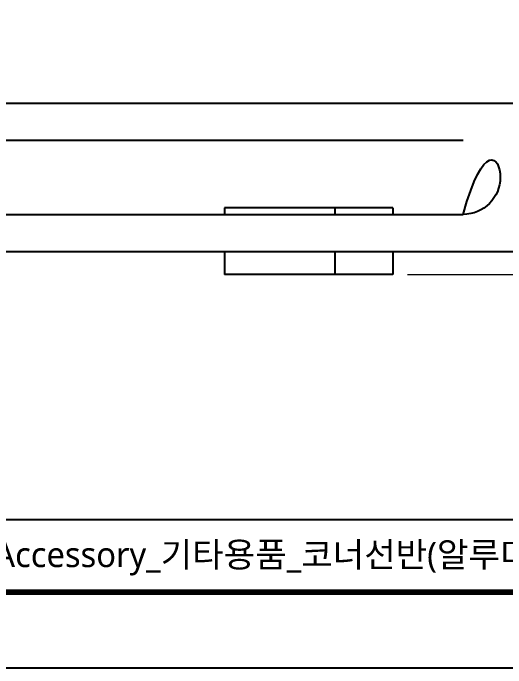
# Model space of a CAD drawing. Extents: x 16296660632 to 16296676072, y -37409619871 to -37409617340.
# Drawn here: x 16296675630.8 to 16296675763.5, y -37409617817.5 to -37409617641 of the extents above; entities that cross this region are included whole.
import ezdxf

# ---------------------------------------------------------------- set-up
doc = ezdxf.new("R2010")
doc.units = 0
doc.header["$LTSCALE"] = 10
doc.header["$MEASUREMENT"] = 0
doc.header["$PDMODE"] = 3
doc.header["$PDSIZE"] = -10
doc.layers.get('0').update_dxf_attribs({"linetype": 'CONTINUOUS'})
doc.layers.get('DEFPOINTS').update_dxf_attribs({"linetype": 'CONTINUOUS'})
doc.layers.add('BODY', color=7, linetype='CONTINUOUS')
doc.styles.add('Daelim Dimension', font='NanumGothic.ttf')
doc.dimstyles.new('DEFAULT', dxfattribs={"dimscale": 2, "dimtxt": 2, "dimasz": 2, "dimexe": 0, "dimexo": 2, "dimgap": 1, "dimtad": 1, "dimdec": 1, "dimzin": 9, "dimdsep": 46, "dimtxsty": 'Daelim Dimension', "dimcen": 0.5, "dimclrd": 252, "dimclre": 252, "dimclrt": 3, "dimadec": 1, "dimazin": 0, "dimtfac": 1, "dimtdec": 1, "dimtix": 1, "dimtmove": 0, "dimatfit": 3, "dimfxl": 1, "dimtolj": 1, "dimtzin": 1, "dimlwd": 9, "dimlwe": 9, "dimarcsym": 0})

# ---------------------------------------------------------------- blocks, each defined once
blk = doc.blocks.new('*D0')
at = {"layer": 'BODY', "color": 5, "lineweight": 9, "transparency": 16777216}
for p, q in [((16296675786.00159, -37409617665.25002), (16296675833.58813, -37409617665.25002)), ((16296675833.58813, -37409617669.25002), (16296675833.58813, -37409617707.50002)), ((16296675737.04025, -37409617711.50002), (16296675833.58813, -37409617711.50002))]:
    blk.add_line(p, q, dxfattribs=at)
at = {"layer": 'BODY', "color": 5, "transparency": 16777216}
for points in [[(16296675832.92146, -37409617669.25002), (16296675834.25479, -37409617669.25002), (16296675833.58813, -37409617665.25002)], [(16296675832.92146, -37409617707.50002), (16296675834.25479, -37409617707.50002), (16296675833.58813, -37409617711.50002)]]:
    blk.add_solid(points, dxfattribs=at)
at = {"layer": 'DEFPOINTS', "color": 0, "transparency": 16777216}
for p in [(16296675782.00159, -37409617665.25002), (16296675733.04025, -37409617711.50002), (16296675833.58813, -37409617711.50002)]:
    blk.add_point(p, dxfattribs=at)
at = {"layer": 'BODY', "color": 7, "transparency": 16777216, "insert": (16296675823.96725, -37409617688.37502), "char_height": 14, "attachment_point": 5, "rotation": 90, "style": 'Daelim Dimension'}
blk.add_mtext('\\A1;46', dxfattribs=at)

msp = doc.modelspace()

# ---------------------------------------------------------------- linework, layer by layer
at = {"color": 5}
msp.add_line((16296675431.36, -37409617777.52), (16296675955.55, -37409617777.52), dxfattribs=at)
at = {"ltscale": 0.5}
msp.add_lwpolyline([(16296675420.89, -37409617817.49), (16296676071.89, -37409617817.49), (16296676071.89, -37409617340.49), (16296675420.89, -37409617340.49)], close=True, dxfattribs=at)
at = {"color": 5, "linetype": 'ByBlock', "lineweight": 200, "const_width": 1.5}
msp.add_lwpolyline([(16296675431.36, -37409617797.07), (16296676061.36, -37409617797.07), (16296676061.36, -37409617351.57), (16296675431.36, -37409617351.57)], close=True, dxfattribs=at)
at = {"layer": 'BODY'}
for p, q in [((16296675489.1, -37409617665.25), (16296675782, -37409617665.25)), ((16296675519.1, -37409617675.25), (16296675752, -37409617675.25)), ((16296675733.04, -37409617693.5), (16296675687.74, -37409617693.5)), ((16296675687.74, -37409617693.5), (16296675687.74, -37409617695.25)), ((16296675717.48, -37409617693.5), (16296675717.48, -37409617695.25)), ((16296675733.04, -37409617693.5), (16296675733.04, -37409617695.25)), ((16296675519.1, -37409617695.25), (16296675752, -37409617695.25)), ((16296675479.1, -37409617705.25), (16296675792, -37409617705.25)), ((16296675687.74, -37409617705.25), (16296675687.74, -37409617711.5)), ((16296675717.48, -37409617705.25), (16296675717.48, -37409617711.5)), ((16296675733.04, -37409617705.25), (16296675733.04, -37409617711.5)), ((16296675733.04, -37409617711.5), (16296675687.74, -37409617711.5))]:
    msp.add_line(p, q, dxfattribs=at)
msp.add_arc((16296675752, -37409617685.25), 10, 270, 90, dxfattribs=at)

# ---------------------------------------------------------------- texts
at = {"color": 2, "insert": (16296675548.23, -37409617783.57), "char_height": 6.75663, "width": 344.8052, "attachment_point": 1, "style": 'Daelim Dimension'}
msp.add_mtext('{\\fPretendard Variable SemiBold|b0|i0|c129|p2;대림바스(주)}_Parts_Accessory_{\\fGulim|b0|i0|c129|p50;기타용품}_{\\fGulim|b0|i0|c129|p50;코너선반}({\\fGulim|b0|i0|c129|p50;알루미늄})_DL A9019', dxfattribs=at)

# ---------------------------------------------------------------- dimensions: what is measured, and where the dimension line sits
at = {"layer": 'BODY', "color": 5}
dim = msp.add_linear_dim(base=(16296675833.59, -37409617711.5), p1=(16296675782, -37409617665.25), p2=(16296675733.04, -37409617711.5), angle=90, text='46', dimstyle='DEFAULT', override={"dimtxt": 7, "dimclrd": 5, "dimclre": 5, "dimclrt": 7}, dxfattribs=at)
dim.commit()
dim.dimension.update_dxf_attribs({"geometry": '*D0', "text_midpoint": (16296675823.97, -37409617688.38)})

doc.saveas('drawing.dxf')
